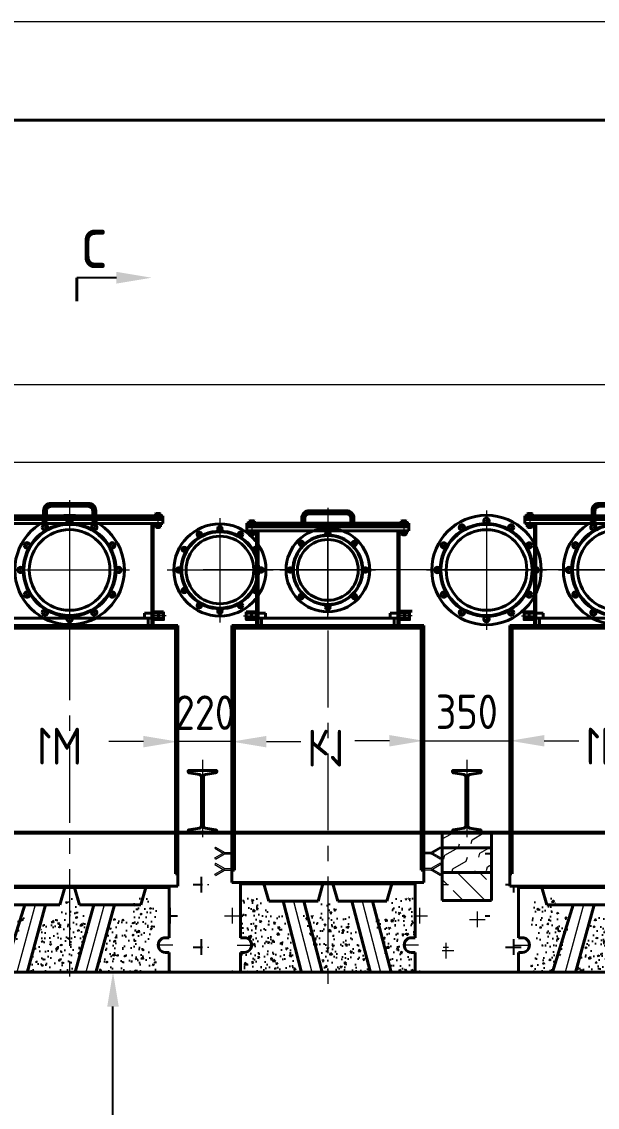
# Model space of a CAD drawing. Header units: millimetres. Extents: x 52110 to 400893, y -153728 to 31997.
# Drawn here: x 182183 to 184523, y -35958 to -31541 of the extents above; entities that cross this region are included whole.
import ezdxf

# ---------------------------------------------------------------- set-up
doc = ezdxf.new("R2010")
doc.units = ezdxf.units.MM
doc.header["$LTSCALE"] = 500
for name, pattern in [('CENTER', [2, 1.25, -0.25, 0.25, -0.25]), ('DASHED2', [0.375, 0.25, -0.125]), ('PHANTOM2', [1.25, 0.625, -0.125, 0.125, -0.125, 0.125, -0.125])]:
    doc.linetypes.add(name, pattern=pattern)
for name, color, linetype, lineweight in [('2D', 4, 'PHANTOM2', 20), ('BIAOZHU', 3, 'Continuous', 25), ('SHI', 7, 'Continuous', 40), ('WEN', 3, 'Continuous', 20), ('XI', 2, 'Continuous', 20), ('XU', 6, 'DASHED2', 20), ('ZHONG', 1, 'CENTER', 20)]:
    doc.layers.add(name, color=color, linetype=linetype, lineweight=lineweight)
doc.layers.add('HAN', color=9, linetype='Continuous')
doc.styles.add('GB', font='gbenor.shx', dxfattribs={"bigfont": 'gbcbig.shx'})
doc.dimstyles.new('ISO-25$0', dxfattribs={"dimscale": 40, "dimtxt": 3.5, "dimasz": 3.5, "dimexe": 1, "dimexo": 0.2, "dimgap": 1.2, "dimtad": 1, "dimtoh": 1, "dimdec": 1, "dimzin": 9, "dimdsep": 46, "dimtxsty": 'GB', "dimcen": 0, "dimclrd": 3, "dimclre": 3, "dimclrt": 256, "dimadec": 0, "dimazin": 2, "dimtfac": 1, "dimtdec": 1, "dimtix": 1, "dimtmove": 0, "dimatfit": 3, "dimldrblk": 'DOTSMALL', "dimfxl": 0, "dimlwd": -1, "dimlwe": 20, "dimarcsym": 0})

# ---------------------------------------------------------------- blocks, each defined once
blk = doc.blocks.new('*D1149')
at = {"layer": 'BIAOZHU', "color": 3, "linetype": 'ByBlock', "lineweight": 20}
for p, q in [((182583.1, -35408), (182513.8, -35408)), ((182583.1, -48208), (182513.8, -48208))]:
    blk.add_line(p, q, dxfattribs=at)
at = {"layer": 'BIAOZHU', "color": 3}
blk.add_line((182553.8, -48068), (182553.8, -35548), dxfattribs=at)
for points in [[(182530.5, -35548), (182577.2, -35548), (182553.8, -35408)], [(182530.5, -48068), (182577.2, -48068), (182553.8, -48208)]]:
    blk.add_solid(points, dxfattribs=at)
at = {"layer": 'Defpoints', "color": 0}
for p in [(182553.8, -35408), (182591.1, -35408), (182591.1, -48208)]:
    blk.add_point(p, dxfattribs=at)
at = {"layer": 'BIAOZHU', "insert": (182435.8, -41808), "char_height": 140, "attachment_point": 5, "rotation": 90, "style": 'GB'}
blk.add_mtext('12800', dxfattribs=at)
blk = doc.blocks.new('_DotSmall')
at = {"color": 0, "linetype": 'ByBlock', "const_width": 0.5}
blk.add_lwpolyline([(-0.0625, 0, 1), (0.0625, 0, 1)], format="xyb", close=True, dxfattribs=at)
blk = doc.blocks.new('A$C456F6874')
at = {"layer": 'SHI'}
for centre, radius in [((243.7, 243.8), 222.5), ((243.7, 443.8), 11), ((243.7, 243.8), 188.5), ((243.7, 243.8), 185.5), ((243.7, 243.8), 164), ((143.7, 417), 11), ((343.7, 417), 11), ((70.5, 343.8), 11), ((416.9, 343.8), 11), ((43.7, 243.8), 11), ((443.7, 243.8), 11), ((70.5, 143.8), 11), ((416.9, 143.8), 11), ((143.7, 70.6), 11), ((243.7, 43.8), 11), ((343.7, 70.6), 11)]:
    blk.add_circle(centre, radius, dxfattribs=at)
at = {"layer": 'ZHONG'}
for p, q in [((243.7, 486.3), (243.7, 0)), ((259.5, 443.8), (227.9, 443.8)), ((157.4, 424.9), (130, 409.1)), ((135.7, 430.9), (152.1, 402.5)), ((357.4, 409.1), (330, 424.9)), ((351.8, 430.9), (335.4, 402.5)), ((78.4, 357.4), (62.6, 330.1)), ((424.8, 330.1), (409, 357.5)), ((56.6, 351.8), (85, 335.4)), ((430.9, 351.8), (402.4, 335.4)), ((0, 243.8), (487.6, 243.8)), ((43.7, 259.5), (43.7, 227.9)), ((443.7, 228), (443.7, 259.6)), ((56.6, 135.7), (85, 152.2)), ((62.7, 157.4), (78.5, 130.1)), ((430.9, 135.7), (402.4, 152.2)), ((409.1, 130.1), (424.9, 157.5)), ((130.1, 78.5), (157.5, 62.7)), ((135.7, 56.6), (152.1, 85.1)), ((330.1, 62.7), (357.5, 78.5)), ((351.8, 56.6), (335.4, 85.1)), ((228, 43.8), (259.6, 43.8))]:
    blk.add_line(p, q, dxfattribs=at)
blk = doc.blocks.new('A$C07C96E94')
at = {"layer": 'BIAOZHU'}
h = blk.add_hatch(dxfattribs=at)
h.set_pattern_fill('CROSS', color=256, scale=20, style=0)
h.paths.add_polyline_path([(1080, 1919.4), (945, 1919.4), (945, 1839.4), (930, 1839.4, 1.008496), (930.5, 1779.4), (945, 1779.4), (945, 1569.4), (980, 1569.4), (980, 1519.4), (980, 1354.4), (1080, 1354.4)])
h.paths.add_polyline_path([(0, 1354.4), (100, 1354.4), (100, 1519.4), (100, 1569.4), (135, 1569.4), (135, 1769.4), (135, 1779.4), (150.5, 1779.4, 0.991576), (150, 1839.4), (135, 1839.4), (135, 1919.4), (0, 1919.4)])
h = blk.add_hatch(dxfattribs=at)
h.set_pattern_fill('AR-CONC', color=256, scale=0.4, angle=90, style=0)
h.set_pattern_definition([(140, (19016.71, -55991.375), (6.375634, 72.87387), [7.62, -83.82]), (85, (19016.71, -55991.375), (-76.42266, -14.09713), [6.096, -67.056]), (190.451, (19017.24, -55985.3), (-70.046675, 58.777), [6.476, -71.236]), (136.1842, (18996.39, -55991.375), (16.81693, 108.43162), [11.43, -125.73]), (186.6356, (18997.79, -55982.34), (-98.97022, 94.9617), [9.714, -106.854]), (81.184, (18996.39, -55991.38), (-98.97005, 94.96184), [9.144, -100.584]), (111, (19001.47, -55981.215), (40.90621, 60.64595), [7.62, -83.82]), (56, (19001.47, -55981.215), (-73.67519, 24.72081), [6.096, -67.056]), (161.4514, (19004.876, -55976.16), (-32.76914, 85.3666), [6.476, -71.236]), (127.5, (19016.707, -55991.375), (-33.822016, 1.235441), [0, -66.2432, 0, -68.072, 0, -67.31]), (97.5, (19016.707, -55991.375), (-40.07223, 26.727865), [0, -38.8112, 0, -64.7192, 0, -25.654]), (57.5, (19016.707, -56014.032), (2.291498, 54.236238), [0, -25.4, 0, -79.248, 0, -105.156]), (47.5, (19016.707, -56024.19), (-10.170596, 59.251673), [0, -33.02, 0, -52.6288, 0, -74.676])])
h.paths.add_polyline_path([(185, 1919.4), (185, 1839.4), (200, 1839.4, -0.991576), (200.5, 1779.4), (185, 1779.4), (185, 1769.4), (185, 1619.4), (280, 1619.4), (300, 1689.4), (357.9, 1689.4), (283.2, 1919.4)])
h.paths.add_polyline_path([(367.3, 1919.4), (442.1, 1689.4), (500, 1689.4), (520, 1619.4), (540, 1619.4), (540, 1919.4)])
h.paths.add_polyline_path([(563.2, 1919.4), (540, 1919.4), (540, 1619.4), (560, 1619.4), (580, 1689.4), (637.9, 1689.4)])
h.paths.add_polyline_path([(647.3, 1919.4), (722.1, 1689.4), (780, 1689.4), (800, 1619.4), (895, 1619.4), (895, 1779.4), (880.5, 1779.4, -1.008496), (880, 1839.4), (895, 1839.4), (895, 1919.4)])
at = {"layer": '2D', "ltscale": 0.5}
for p, q in [((0, 1354.4), (100, 1354.4)), ((95, 1349.4), (95, 1354.4)), ((95, 1349.4), (95, 1354.4)), ((95, 1349.4), (95, 1354.4)), ((95, 1349.4), (100, 1349.4)), ((1080, 1354.4), (980, 1354.4)), ((985, 1349.4), (985, 1354.4)), ((985, 1349.4), (985, 1354.4)), ((985, 1349.4), (985, 1354.4)), ((985, 1349.4), (985, 1354.4)), ((985, 1349.4), (985, 1354.4))]:
    blk.add_line(p, q, dxfattribs=at)
at = {"layer": 'BIAOZHU'}
for p, q in [((0, 1919.4), (1080, 1919.4)), ((980, 1349.4), (985, 1349.4))]:
    blk.add_line(p, q, dxfattribs=at)
at = {"layer": 'HAN'}
for p, q in [((175.9, 109.1), (175.9, 110.9)), ((186.1, 109.1), (186.1, 110.9)), ((893.9, 109.1), (893.9, 110.9)), ((904.1, 109.1), (904.1, 110.9))]:
    blk.add_line(p, q, dxfattribs=at)
at = {"layer": 'SHI'}
for p, q in [((135, 1919.4), (540, 1919.4)), ((135, 1839.4), (135, 1919.4)), ((135, 1839.4), (135, 1919.4)), ((357.9, 1645.4), (273.2, 1919.4)), ((442.1, 1645.4), (367, 1920.5)), ((940, 1919.4), (540, 1919.4)), ((637.9, 1645.4), (563.2, 1919.4)), ((722.1, 1645.4), (647, 1920.5)), ((945, 1839.4), (945, 1919.4)), ((150, 1839.4), (135, 1839.4)), ((930, 1839.4), (945, 1839.4)), ((135, 1769.4), (135, 1779.4)), ((149.5, 1779.4), (135, 1779.4)), ((135, 1569.4), (135, 1769.4)), ((930.5, 1779.4), (945, 1779.4)), ((945, 1769.4), (945, 1779.4)), ((945, 1569.4), (945, 1779.4)), ((945, 1569.4), (945, 1779.4)), ((230, 1575.4), (250, 1645.4)), ((250, 1645.4), (500, 1645.4)), ((500, 1645.4), (520, 1575.4)), ((560, 1575.4), (580, 1645.4)), ((830, 1645.4), (580, 1645.4)), ((850, 1575.4), (830, 1645.4)), ((100, 1519.4), (100, 1569.4)), ((100, 1569.4), (980, 1569.4)), ((135, 1575.4), (540, 1575.4)), ((945, 1575.4), (540, 1575.4)), ((980, 1569.4), (980, 1519.4)), ((100, 509.4), (100, 1519.4)), ((100, 509.4), (100, 1519.4)), ((100, 1519.4), (108, 1519.4)), ((110, 519.4), (110, 1519.4)), ((970, 519.4), (970, 1519.4)), ((980, 1519.4), (970, 1519.4)), ((980, 1519.4), (972, 1519.4)), ((980, 509.4), (980, 1519.4)), ((980, 509.4), (980, 1519.4)), ((980, 509.4), (980, 1519.4)), ((980, 519.4), (100, 519.4)), ((980, 509.4), (100, 509.4)), ((200, 509.4), (200, 94.4)), ((206, 509.4), (206, 94.4)), ((210, 509.4), (210, 519.4)), ((860, 509.4), (220, 509.4)), ((220, 509.4), (220, 479.4)), ((860, 509.4), (860, 479.4)), ((870, 509.4), (870, 519.4)), ((874, 509.4), (874, 94.4)), ((880, 509.4), (880, 94.4)), ((179, 479.4), (158, 479.4)), ((179, 459.4), (158, 459.4)), ((200, 479.4), (179, 479.4)), ((200, 459.4), (179, 459.4)), ((236, 479.4), (200, 479.4)), ((236, 459.4), (200, 459.4)), ((220, 479.4), (860, 479.4)), ((236, 479.4), (236, 459.4)), ((844, 479.4), (844, 459.4)), ((844, 479.4), (880, 479.4)), ((844, 459.4), (880, 459.4)), ((880, 479.4), (901, 479.4)), ((880, 459.4), (901, 459.4)), ((901, 479.4), (922, 479.4)), ((901, 459.4), (922, 459.4)), ((161, 94.4), (161, 63.4)), ((161, 94.4), (919, 94.4)), ((193, 96.9), (169, 96.9)), ((169, 96.9), (169, 94.4)), ((173.2, 109.1), (170.6, 107.6)), ((170.6, 107.6), (170.6, 98.4)), ((173.2, 96.9), (170.6, 98.4)), ((191.4, 96.9), (170.6, 96.9)), ((173.2, 109.1), (188.8, 109.1)), ((173.2, 96.9), (188.8, 96.9)), ((175.9, 110.9), (175, 110)), ((175, 110), (187, 110)), ((175, 109.1), (175, 110)), ((175.8, 107.6), (175.8, 98.4)), ((186.1, 110.9), (175.9, 110.9)), ((187, 110), (186.1, 110.9)), ((186.2, 107.6), (186.2, 98.4)), ((187, 109.1), (187, 110)), ((188.8, 109.1), (191.4, 107.6)), ((188.8, 96.9), (191.4, 98.4)), ((191.4, 107.6), (191.4, 98.4)), ((193, 96.9), (193, 94.4)), ((887, 96.9), (911, 96.9)), ((887, 96.9), (887, 94.4)), ((891.2, 109.1), (888.6, 107.6)), ((888.6, 107.6), (888.6, 98.4)), ((891.2, 96.9), (888.6, 98.4)), ((888.6, 96.9), (909.4, 96.9)), ((906.8, 109.1), (891.2, 109.1)), ((906.8, 96.9), (891.2, 96.9)), ((893, 110), (893.9, 110.9)), ((905, 110), (893, 110)), ((893, 109.1), (893, 110)), ((893.8, 107.6), (893.8, 98.4)), ((893.9, 110.9), (904.1, 110.9)), ((904.1, 110.9), (905, 110)), ((904.2, 107.6), (904.2, 98.4)), ((905, 109.1), (905, 110)), ((906.8, 109.1), (909.4, 107.6)), ((906.8, 96.9), (909.4, 98.4)), ((909.4, 107.6), (909.4, 98.4)), ((911, 96.9), (911, 94.4)), ((919, 94.4), (919, 63.4)), ((161, 78.4), (919, 78.4)), ((161, 75.4), (919, 75.4)), ((161, 63.4), (919, 63.4)), ((169, 60.9), (169, 63.4)), ((193, 60.9), (169, 60.9)), ((191.4, 60.9), (170.6, 60.9)), ((170.6, 54.9), (170.6, 60.9)), ((173.2, 53.4), (170.6, 54.9)), ((188.8, 53.4), (173.2, 53.4)), ((175.8, 54.9), (175.8, 60.9)), ((186.2, 54.9), (186.2, 60.9)), ((188.8, 53.4), (191.4, 54.9)), ((191.4, 54.9), (191.4, 60.9)), ((193, 60.9), (193, 63.4)), ((887, 60.9), (887, 63.4)), ((887, 60.9), (911, 60.9)), ((888.6, 60.9), (909.4, 60.9)), ((888.6, 54.9), (888.6, 60.9)), ((891.2, 53.4), (888.6, 54.9)), ((891.2, 53.4), (906.8, 53.4)), ((893.8, 54.9), (893.8, 60.9)), ((904.2, 54.9), (904.2, 60.9)), ((906.8, 53.4), (909.4, 54.9)), ((909.4, 54.9), (909.4, 60.9)), ((911, 60.9), (911, 63.4))]:
    blk.add_line(p, q, dxfattribs=at)
for points in [[(158, 453.4), (158, 485.4), (179, 485.4), (179, 453.4)], [(179, 453.4), (179, 485.4), (200, 485.4), (200, 453.4)], [(901, 453.4), (901, 485.4), (880, 485.4), (880, 453.4)], [(922, 453.4), (922, 485.4), (901, 485.4), (901, 453.4)]]:
    blk.add_lwpolyline(points, close=True, dxfattribs=at)
for points in [[(434, 63.4), (434, 42.4, 0.414214), (464, 12.4), (616, 12.4, 0.414214), (646, 42.4), (646, 63.4)], [(446, 63.4), (446, 42.4, 0.414214), (464, 24.4), (616, 24.4, 0.414214), (634, 42.4), (634, 63.4)]]:
    blk.add_lwpolyline(points, format="xyb", dxfattribs=at)
for centre, radius, start, end in [((150, 1809.4), 30, 269.0306, 90), ((930, 1809.4), 30, 90, 270.9694), ((172, 104), 5.17, 43.1408, 76.8592), ((172, 101.9), 5.17, 283.1408, 316.8592), ((181, 99.3), 9.75, 57.7958, 122.2042), ((181, 106.6), 9.75, 237.7958, 302.2042), ((190, 104), 5.17, 103.1408, 136.8592), ((190, 101.9), 5.17, 223.1408, 256.8592), ((890, 104), 5.17, 43.1408, 76.8592), ((890, 101.9), 5.17, 283.1408, 316.8592), ((899, 99.3), 9.75, 57.7958, 122.2042), ((899, 106.6), 9.75, 237.7958, 302.2042), ((908, 104), 5.17, 103.1408, 136.8592), ((908, 101.9), 5.17, 223.1408, 256.8592), ((172, 58.4), 5.17, 283.1408, 316.8592), ((181, 63.1), 9.75, 237.7958, 302.2042), ((190, 58.4), 5.17, 223.1408, 256.8592), ((890, 58.4), 5.17, 283.1408, 316.8592), ((899, 63.1), 9.75, 237.7958, 302.2042), ((908, 58.4), 5.17, 223.1408, 256.8592)]:
    blk.add_arc(centre, radius, start, end, dxfattribs=at)
at = {"layer": 'ZHONG', "ltscale": 0.5}
for p, q in [((540, 0), (540, 1973)), ((400, 1645.4), (325.3, 1919.4)), ((680, 1645.4), (605.3, 1919.4))]:
    blk.add_line(p, q, dxfattribs=at)
at = {"layer": 'ZHONG'}
for p, q in [((120.8, 1809.4), (178.2, 1809.4)), ((959.2, 1809.4), (901.8, 1809.4)), ((540, 69.3), (540, 500.3)), ((181, 49.7), (181, 115.1)), ((899, 49.7), (899, 115.1))]:
    blk.add_line(p, q, dxfattribs=at)
at = {"layer": 'ZHONG', "ltscale": 0.3}
for p, q in [((146.9, 469.4), (204, 469.4)), ((933.1, 469.4), (876, 469.4))]:
    blk.add_line(p, q, dxfattribs=at)
at = {"layer": 'ZHONG'}
blk.add_lwpolyline([(440, 68.3), (440, 42.4, 0.414214), (464, 18.4), (465, 18.4), (616, 18.4, 0.414214), (640, 42.4), (640, 68.3)], format="xyb", dxfattribs=at)
at = {"layer": 'WEN', "rotation": 90}
blk.add_blockref('A$C456F6874', (783.8, 39.5), dxfattribs=at)
at = {"layer": 'BIAOZHU', "style": 'GB'}
blk.add_text('M1', height=150, rotation=180, dxfattribs=at).set_placement((591.4, 1075))
blk = doc.blocks.new('A$C098867B6')
at = {"layer": 'SHI'}
for centre, radius in [((195.6, 193.2), 170), ((195.6, 345.7), 9), ((195.6, 193.2), 142), ((195.6, 193.2), 140), ((195.6, 193.2), 123.5), ((87.8, 301), 9), ((303.5, 301), 9), ((43.1, 193.2), 9), ((348.1, 193.2), 9), ((87.8, 85.4), 9), ((303.5, 85.4), 9), ((195.6, 40.7), 9)]:
    blk.add_circle(centre, radius, dxfattribs=at)
at = {"layer": 'ZHONG'}
for p, q in [((195.6, 387), (195.6, 0)), ((96.2, 309.4), (79.3, 292.5)), ((79.4, 309.5), (97.5, 291.3)), ((207.5, 345.7), (183.6, 345.7)), ((311.9, 309.5), (293.8, 291.3)), ((311.9, 292.7), (295, 309.5)), ((0, 193.2), (388.9, 193.2)), ((43.1, 205.1), (43.1, 181.2)), ((348.1, 181.4), (348.1, 205.2)), ((79.4, 77), (97.5, 95.1)), ((79.4, 93.8), (96.3, 76.9)), ((311.9, 77), (293.8, 95.1)), ((295.1, 77), (312, 93.9)), ((183.8, 40.7), (207.7, 40.7))]:
    blk.add_line(p, q, dxfattribs=at)
blk = doc.blocks.new('A$C6E3918EF')
at = {"layer": 'BIAOZHU'}
h = blk.add_hatch(dxfattribs=at)
h.set_pattern_fill('AR-CONC', color=256, scale=0.4, angle=90, style=0)
h.set_pattern_definition([(40, (-17986.71, -56021.376), (-6.375634, 72.87387), [7.62, -83.82]), (95, (-17986.71, -56021.376), (76.42266, -14.09713), [6.096, -67.056]), (349.549, (-17987.24, -56015.3), (70.046675, 58.777), [6.476, -71.236]), (43.8158, (-17966.39, -56021.38), (-16.81693, 108.43162), [11.43, -125.73]), (353.3644, (-17967.79, -56012.34), (98.97022, 94.9617), [9.714, -106.854]), (98.816, (-17966.39, -56021.38), (98.97005, 94.96184), [9.144, -100.584]), (69, (-17971.47, -56011.216), (-40.90621, 60.64595), [7.62, -83.82]), (124, (-17971.47, -56011.216), (73.67519, 24.72081), [6.096, -67.056]), (18.5486, (-17974.876, -56006.16), (32.76914, 85.3666), [6.476, -71.236]), (52.5, (-17986.707, -56021.376), (33.822016, 1.235441), [0, -66.2432, 0, -68.072, 0, -67.31]), (82.5, (-17986.707, -56021.376), (40.07223, 26.727865), [0, -38.8112, 0, -64.7192, 0, -25.654]), (122.5, (-17986.707, -56044.032), (-2.291498, 54.236238), [0, -25.4, 0, -79.248, 0, -105.156]), (132.5, (-17986.707, -56054.19), (10.170596, 59.251673), [0, -33.02, 0, -52.6288, 0, -74.676])])
h.paths.add_polyline_path([(845, 1889.4), (845, 1809.4), (830, 1809.4, 0.991576), (829.5, 1749.4), (845, 1749.4), (845, 1739.4), (845, 1589.4), (750, 1589.4), (730, 1659.4), (672.1, 1659.4), (746.8, 1889.4)])
h.paths.add_polyline_path([(662.7, 1889.4), (587.9, 1659.4), (530, 1659.4), (510, 1589.4), (490, 1589.4), (490, 1889.4)])
h.paths.add_polyline_path([(466.8, 1889.4), (490, 1889.4), (490, 1589.4), (470, 1589.4), (450, 1659.4), (392.1, 1659.4)])
h.paths.add_polyline_path([(382.7, 1889.4), (307.9, 1659.4), (250, 1659.4), (230, 1589.4), (135, 1589.4), (135, 1749.4), (149.5, 1749.4, 1.008496), (150, 1809.4), (135, 1809.4), (135, 1889.4)])
at = {"layer": 'WEN'}
h = blk.add_hatch(dxfattribs=at)
h.set_pattern_fill('CROSS', color=256, scale=20, style=0)
h.paths.add_polyline_path([(980, 1889.4), (845, 1889.4), (845, 1809.4), (830, 1809.4, 1.008496), (830.5, 1749.4), (845, 1749.4), (845, 1524.4), (880, 1524.4), (880, 1474.4), (908.4, 1474.4, 0.131652), (909.9, 1474.8), (947, 1496.2), (950, 1491), (916, 1471.4), (950, 1451.7), (947, 1446.5), (909.2, 1468.4), (880, 1468.4), (880, 1408.4), (908.4, 1408.4, 0.131652), (909.9, 1408.8), (947, 1430.2), (950, 1425), (916, 1405.4), (950, 1385.7), (947, 1380.5), (909.2, 1402.4), (880, 1402.4), (880, 1319.4), (980, 1319.4)])
edge = h.paths.add_edge_path()
edge.add_line((135, 1524.4), (135, 1889.4))
edge.add_line((135, 1889.4), (0, 1889.4))
edge.add_line((0, 1889.4), (0, 1319.4))
edge.add_line((0, 1319.4), (100, 1319.4))
edge.add_line((100, 1319.4), (100, 1402.4))
edge.add_line((100, 1402.4), (70.8, 1402.4))
edge.add_line((70.8, 1402.4), (33, 1380.5))
edge.add_line((33, 1380.5), (30, 1385.7))
edge.add_line((30, 1385.7), (64, 1405.4))
edge.add_line((64, 1405.4), (30, 1425))
edge.add_line((30, 1425), (33, 1430.2))
edge.add_line((33, 1430.2), (70.1, 1408.8))
edge.add_arc((71.6, 1411.4), 3, 240, 270)
edge.add_line((71.6, 1408.4), (100, 1408.4))
edge.add_line((100, 1408.4), (100, 1468.4))
edge.add_line((100, 1468.4), (70.8, 1468.4))
edge.add_line((70.8, 1468.4), (33, 1446.5))
edge.add_line((33, 1446.5), (30, 1451.7))
edge.add_line((30, 1451.7), (64, 1471.4))
edge.add_line((64, 1471.4), (30, 1491))
edge.add_line((30, 1491), (33, 1496.2))
edge.add_line((33, 1496.2), (70.1, 1474.8))
edge.add_arc((71.6, 1477.4), 3, 240, 270)
edge.add_line((71.6, 1474.4), (100, 1474.4))
edge.add_line((100, 1474.4), (100, 1524.4))
edge.add_line((100, 1524.4), (135, 1524.4))
at = {"layer": 'BIAOZHU'}
for p, q in [((0, 1889.4), (980, 1889.4)), ((0, 1319.4), (100, 1319.4)), ((880, 1319.4), (980, 1319.4))]:
    blk.add_line(p, q, dxfattribs=at)
at = {"layer": 'HAN'}
for p, q in [((175.9, 109.1), (175.9, 110.9)), ((186.1, 109.1), (186.1, 110.9)), ((793.9, 109.1), (793.9, 110.9)), ((804.1, 109.1), (804.1, 110.9))]:
    blk.add_line(p, q, dxfattribs=at)
at = {"layer": 'SHI'}
for p, q in [((135, 1809.4), (135, 1889.4)), ((140, 1889.4), (490, 1889.4)), ((307.9, 1600.4), (383, 1890.5)), ((392.1, 1600.4), (466.8, 1889.4)), ((845, 1889.4), (490, 1889.4)), ((587.9, 1600.4), (663, 1890.5)), ((672.1, 1600.4), (746.8, 1889.4)), ((845, 1809.4), (845, 1889.4)), ((845, 1809.4), (845, 1889.4)), ((150, 1809.4), (135, 1809.4)), ((830, 1809.4), (845, 1809.4)), ((135, 1739.4), (135, 1749.4)), ((135, 1524.4), (135, 1749.4)), ((135, 1524.4), (135, 1749.4)), ((149.5, 1749.4), (135, 1749.4)), ((830.5, 1749.4), (845, 1749.4)), ((845, 1739.4), (845, 1749.4)), ((845, 1524.4), (845, 1739.4)), ((230, 1530.4), (250, 1600.4)), ((250, 1600.4), (450, 1600.4)), ((470, 1530.4), (450, 1600.4)), ((530, 1600.4), (510, 1530.4)), ((730, 1600.4), (530, 1600.4)), ((750, 1530.4), (730, 1600.4)), ((100, 1474.4), (100, 1524.4)), ((100, 1524.4), (880, 1524.4)), ((135, 1530.4), (490, 1530.4)), ((845, 1530.4), (490, 1530.4)), ((880, 1524.4), (880, 1474.4)), ((100, 479.4), (100, 1474.4)), ((110, 1474.4), (100, 1474.4)), ((100, 479.4), (100, 1474.4)), ((110, 1474.4), (100, 1474.4)), ((100, 1474.4), (108, 1474.4)), ((100, 1474.4), (110, 1474.4)), ((110, 489.4), (110, 1474.4)), ((870, 489.4), (870, 1474.4)), ((880, 1474.4), (870, 1474.4)), ((880, 1474.4), (872, 1474.4)), ((880, 479.4), (880, 1474.4)), ((880, 479.4), (880, 1474.4)), ((880, 479.4), (880, 1474.4)), ((880, 489.4), (100, 489.4)), ((210, 479.4), (210, 489.4)), ((770, 479.4), (770, 489.4)), ((880, 479.4), (100, 479.4)), ((179, 449.4), (158, 449.4)), ((200, 449.4), (179, 449.4)), ((200, 479.4), (200, 94.4)), ((236, 449.4), (200, 449.4)), ((206, 479.4), (206, 94.4)), ((760, 479.4), (220, 479.4)), ((220, 479.4), (220, 449.4)), ((220, 449.4), (760, 449.4)), ((236, 449.4), (236, 429.4)), ((744, 449.4), (744, 429.4)), ((744, 449.4), (780, 449.4)), ((760, 479.4), (760, 449.4)), ((774, 479.4), (774, 94.4)), ((780, 479.4), (780, 94.4)), ((780, 449.4), (801, 449.4)), ((801, 449.4), (822, 449.4)), ((179, 429.4), (158, 429.4)), ((200, 429.4), (179, 429.4)), ((236, 429.4), (200, 429.4)), ((744, 429.4), (780, 429.4)), ((780, 429.4), (801, 429.4)), ((780, 420.9), (833.3, 420.9)), ((801, 429.4), (822, 429.4)), ((161, 94.4), (161, 63.4)), ((161, 94.4), (819, 94.4)), ((193, 96.9), (169, 96.9)), ((169, 96.9), (169, 94.4)), ((173.2, 109.1), (170.6, 107.6)), ((170.6, 107.6), (170.6, 98.4)), ((173.2, 96.9), (170.6, 98.4)), ((191.4, 96.9), (170.6, 96.9)), ((173.2, 109.1), (188.8, 109.1)), ((173.2, 96.9), (188.8, 96.9)), ((175.9, 110.9), (175, 110)), ((175, 110), (187, 110)), ((175, 109.1), (175, 110)), ((175.8, 107.6), (175.8, 98.4)), ((186.1, 110.9), (175.9, 110.9)), ((187, 110), (186.1, 110.9)), ((186.2, 107.6), (186.2, 98.4)), ((187, 109.1), (187, 110)), ((188.8, 109.1), (191.4, 107.6)), ((188.8, 96.9), (191.4, 98.4)), ((191.4, 107.6), (191.4, 98.4)), ((193, 96.9), (193, 94.4)), ((787, 96.9), (811, 96.9)), ((787, 96.9), (787, 94.4)), ((791.2, 109.1), (788.6, 107.6)), ((788.6, 107.6), (788.6, 98.4)), ((791.2, 96.9), (788.6, 98.4)), ((788.6, 96.9), (809.4, 96.9)), ((806.8, 109.1), (791.2, 109.1)), ((806.8, 96.9), (791.2, 96.9)), ((793, 110), (793.9, 110.9)), ((805, 110), (793, 110)), ((793, 109.1), (793, 110)), ((793.8, 107.6), (793.8, 98.4)), ((793.9, 110.9), (804.1, 110.9)), ((804.1, 110.9), (805, 110)), ((804.2, 107.6), (804.2, 98.4)), ((805, 109.1), (805, 110)), ((806.8, 109.1), (809.4, 107.6)), ((806.8, 96.9), (809.4, 98.4)), ((809.4, 107.6), (809.4, 98.4)), ((811, 96.9), (811, 94.4)), ((819, 94.4), (819, 63.4)), ((161, 78.4), (819, 78.4)), ((161, 75.4), (819, 75.4)), ((161, 63.4), (819, 63.4)), ((169, 60.9), (169, 63.4)), ((193, 60.9), (169, 60.9)), ((191.4, 60.9), (170.6, 60.9)), ((170.6, 54.9), (170.6, 60.9)), ((173.2, 53.4), (170.6, 54.9)), ((188.8, 53.4), (173.2, 53.4)), ((175.8, 54.9), (175.8, 60.9)), ((186.2, 54.9), (186.2, 60.9)), ((188.8, 53.4), (191.4, 54.9)), ((191.4, 54.9), (191.4, 60.9)), ((193, 60.9), (193, 63.4)), ((787, 60.9), (787, 63.4)), ((787, 60.9), (811, 60.9)), ((788.6, 60.9), (809.4, 60.9)), ((788.6, 54.9), (788.6, 60.9)), ((791.2, 53.4), (788.6, 54.9)), ((791.2, 53.4), (806.8, 53.4)), ((793.8, 54.9), (793.8, 60.9)), ((804.2, 54.9), (804.2, 60.9)), ((806.8, 53.4), (809.4, 54.9)), ((809.4, 54.9), (809.4, 60.9)), ((811, 60.9), (811, 63.4))]:
    blk.add_line(p, q, dxfattribs=at)
for points in [[(158, 423.4), (158, 455.4), (179, 455.4), (179, 423.4)], [(179, 423.4), (179, 455.4), (200, 455.4), (200, 423.4)], [(801, 423.4), (801, 455.4), (780, 455.4), (780, 423.4)], [(822, 423.4), (822, 455.4), (801, 455.4), (801, 423.4)]]:
    blk.add_lwpolyline(points, close=True, dxfattribs=at)
for points in [[(384, 63.4), (384, 42.4, 0.414214), (414, 12.4), (566, 12.4, 0.414214), (596, 42.4), (596, 63.4)], [(396, 63.4), (396, 42.4, 0.414214), (414, 24.4), (566, 24.4, 0.414214), (584, 42.4), (584, 63.4)]]:
    blk.add_lwpolyline(points, format="xyb", dxfattribs=at)
for centre, radius, start, end in [((150, 1779.4), 30, 269.0306, 90), ((830, 1779.4), 30, 90, 270.9694), ((172, 104), 5.17, 43.1408, 76.8592), ((172, 101.9), 5.17, 283.1408, 316.8592), ((181, 99.3), 9.75, 57.7958, 122.2042), ((181, 106.6), 9.75, 237.7958, 302.2042), ((190, 104), 5.17, 103.1408, 136.8592), ((190, 101.9), 5.17, 223.1408, 256.8592), ((790, 104), 5.17, 43.1408, 76.8592), ((790, 101.9), 5.17, 283.1408, 316.8592), ((799, 99.3), 9.75, 57.7958, 122.2042), ((799, 106.6), 9.75, 237.7958, 302.2042), ((808, 104), 5.17, 103.1408, 136.8592), ((808, 101.9), 5.17, 223.1408, 256.8592), ((172, 58.4), 5.17, 283.1408, 316.8592), ((181, 63.1), 9.75, 237.7958, 302.2042), ((190, 58.4), 5.17, 223.1408, 256.8592), ((790, 58.4), 5.17, 283.1408, 316.8592), ((799, 63.1), 9.75, 237.7958, 302.2042), ((808, 58.4), 5.17, 223.1408, 256.8592)]:
    blk.add_arc(centre, radius, start, end, dxfattribs=at)
at = {"layer": 'XU'}
for p, q in [((33, 1496.2), (30, 1491)), ((30, 1491), (68.5, 1468.8)), ((30, 1451.7), (64, 1471.4)), ((33, 1496.2), (70.1, 1474.8)), ((33, 1446.5), (70.8, 1468.4)), ((70, 1468.4), (100, 1468.4)), ((71.6, 1474.4), (100, 1474.4)), ((908.4, 1474.4), (880, 1474.4)), ((910, 1468.4), (880, 1468.4)), ((947, 1446.5), (909.2, 1468.4)), ((947, 1496.2), (909.9, 1474.8)), ((950, 1491), (911.5, 1468.8)), ((950, 1451.7), (916, 1471.4)), ((947, 1496.2), (950, 1491)), ((33, 1446.5), (30, 1451.7)), ((33, 1430.2), (30, 1425)), ((30, 1425), (68.5, 1402.8)), ((33, 1430.2), (70.1, 1408.8)), ((947, 1430.2), (909.9, 1408.8)), ((950, 1425), (911.5, 1402.8)), ((947, 1446.5), (950, 1451.7)), ((947, 1430.2), (950, 1425)), ((30, 1385.7), (64, 1405.4)), ((33, 1380.5), (30, 1385.7)), ((33, 1380.5), (70.8, 1402.4)), ((70, 1402.4), (100, 1402.4)), ((71.6, 1408.4), (100, 1408.4)), ((908.4, 1408.4), (880, 1408.4)), ((910, 1402.4), (880, 1402.4)), ((947, 1380.5), (909.2, 1402.4)), ((950, 1385.7), (916, 1405.4)), ((947, 1380.5), (950, 1385.7))]:
    blk.add_line(p, q, dxfattribs=at)
for centre, start, end in [((70, 1471.4), 240, 270), ((71.6, 1477.4), 240, 270), ((908.4, 1477.4), 270, 300), ((910, 1471.4), 270, 300), ((70, 1405.4), 240, 270), ((71.6, 1411.4), 240, 270), ((908.4, 1411.4), 270, 300), ((910, 1405.4), 270, 300)]:
    blk.add_arc(centre, 3, start, end, dxfattribs=at)
at = {"layer": 'ZHONG', "ltscale": 0.5}
for p, q in [((490, 0), (490, 1943)), ((350, 1600.4), (424.7, 1889.4)), ((630, 1600.4), (704.7, 1889.4))]:
    blk.add_line(p, q, dxfattribs=at)
at = {"layer": 'ZHONG'}
for p, q in [((120.8, 1779.4), (178.2, 1779.4)), ((859.2, 1779.4), (801.8, 1779.4)), ((490, 53.4), (490, 436.1)), ((181, 49.7), (181, 115.1)), ((799, 49.7), (799, 115.1))]:
    blk.add_line(p, q, dxfattribs=at)
at = {"layer": 'ZHONG', "ltscale": 0.3}
for p, q in [((146.9, 439.4), (204, 439.4)), ((833.1, 439.4), (776, 439.4))]:
    blk.add_line(p, q, dxfattribs=at)
at = {"layer": 'ZHONG'}
blk.add_lwpolyline([(390, 68.3), (390, 42.4, 0.414214), (414, 18.4), (415, 18.4), (566, 18.4, 0.414214), (590, 42.4), (590, 68.3)], format="xyb", dxfattribs=at)
at = {"layer": 'BIAOZHU'}
blk.add_blockref('A$C098867B6', (294.4, 60.1), dxfattribs=at)
at = {"layer": 'BIAOZHU', "style": 'GB'}
blk.add_text('k1', height=150, dxfattribs=at).set_placement((406, 903.1))
blk = doc.blocks.new('*D1107')
at = {"layer": 'Defpoints', "color": 0}
for p in [(165202.4, -33018.2), (165202.4, -35031.8), (186682.4, -35031.8)]:
    blk.add_point(p, dxfattribs=at)
at = {"layer": 'WEN', "color": 3, "linetype": 'ByBlock', "lineweight": 20}
for p, q in [((165202.4, -35023.8), (165202.4, -32978.2)), ((186682.4, -35023.8), (186682.4, -32978.2))]:
    blk.add_line(p, q, dxfattribs=at)
at = {"layer": 'WEN', "color": 3, "linetype": 'ByBlock'}
blk.add_line((186542.4, -33018.2), (165342.4, -33018.2), dxfattribs=at)
at = {"layer": 'WEN', "color": 3}
for points in [[(165342.4, -32994.9), (165342.4, -33041.5), (165202.4, -33018.2)], [(186542.4, -32994.9), (186542.4, -33041.5), (186682.4, -33018.2)]]:
    blk.add_solid(points, dxfattribs=at)
at = {"layer": 'WEN', "insert": (175942.4, -32895.6), "char_height": 140, "attachment_point": 5, "style": 'GB'}
blk.add_mtext('21480(砌体尺寸）', dxfattribs=at)
blk = doc.blocks.new('剖切箭头(上右)')
at = {"layer": 'BIAOZHU'}
blk.add_line((5, 0), (0, 0), dxfattribs=at)
blk.add_solid([(5, 0.75), (5, -0.75), (9.5, 0)], dxfattribs=at)
at = {"layer": 'SHI'}
blk.add_line((0, 0), (0, -3), dxfattribs=at)
at = {"layer": 'BIAOZHU', "style": 'GB', "flags": 8}
blk.add_attdef('A', (0.41, 1.2), '', height=7, dxfattribs=at)
blk = doc.blocks.new('A$C31D45EF7')
at = {"layer": 'SHI'}
for centre, radius in [((243.7, 243.8), 222.5), ((243.7, 443.8), 11), ((243.7, 243.8), 188.5), ((243.7, 243.8), 185.5), ((243.7, 243.8), 164), ((143.7, 417), 11), ((343.7, 417), 11), ((70.5, 343.8), 11), ((416.9, 343.8), 11), ((43.7, 243.8), 11), ((443.7, 243.8), 11), ((70.5, 143.8), 11), ((416.9, 143.8), 11), ((143.7, 70.6), 11), ((243.7, 43.8), 11), ((343.7, 70.6), 11)]:
    blk.add_circle(centre, radius, dxfattribs=at)
at = {"layer": 'ZHONG'}
for p, q in [((243.7, 486.3), (243.7, 0)), ((259.5, 443.8), (227.9, 443.8)), ((157.4, 424.9), (130, 409.1)), ((135.7, 430.9), (152.1, 402.5)), ((357.4, 409.1), (330, 424.9)), ((351.8, 430.9), (335.4, 402.5)), ((78.4, 357.4), (62.6, 330.1)), ((424.8, 330.1), (409, 357.5)), ((56.6, 351.8), (85, 335.4)), ((430.9, 351.8), (402.4, 335.4)), ((0, 243.8), (487.6, 243.8)), ((43.7, 259.5), (43.7, 227.9)), ((443.7, 228), (443.7, 259.6)), ((56.6, 135.7), (85, 152.2)), ((62.7, 157.4), (78.5, 130.1)), ((430.9, 135.7), (402.4, 152.2)), ((409.1, 130.1), (424.9, 157.5)), ((130.1, 78.5), (157.5, 62.7)), ((135.7, 56.6), (152.1, 85.1)), ((330.1, 62.7), (357.5, 78.5)), ((351.8, 56.6), (335.4, 85.1)), ((228, 43.8), (259.6, 43.8))]:
    blk.add_line(p, q, dxfattribs=at)
blk = doc.blocks.new('A$C3AAC155B')
at = {"layer": 'SHI'}
for centre, radius in [((214, 213), 187.5), ((214, 213), 158), ((214, 213), 155), ((130.3, 358.1), 9), ((214, 380.5), 9), ((297.8, 358.1), 9), ((214, 213), 137.5), ((69, 296.8), 9), ((359.1, 296.8), 9), ((46.5, 213), 9), ((381.5, 213), 9), ((69, 129.3), 9), ((359.1, 129.3), 9), ((130.3, 68), 9), ((214, 45.5), 9), ((297.8, 68), 9)]:
    blk.add_circle(centre, radius, dxfattribs=at)
at = {"layer": 'ZHONG'}
for p, q in [((214, 424.1), (214, 0)), ((140.2, 363.8), (120.2, 352.3)), ((123.5, 369.9), (137.4, 345.6)), ((225.5, 380.5), (202.4, 380.5)), ((307.7, 352.3), (287.7, 363.9)), ((304.6, 369.9), (290.6, 345.6)), ((57.2, 303.6), (81.4, 289.6)), ((74.7, 306.7), (63.1, 286.7)), ((370.9, 303.6), (346.6, 289.6)), ((364.8, 286.8), (353.3, 306.8)), ((46.5, 224.5), (46.5, 201.4)), ((381.5, 201.5), (381.5, 224.6)), ((0, 213), (431, 213)), ((57.2, 122.5), (81.4, 136.4)), ((63.2, 139.2), (74.8, 119.2)), ((370.9, 122.5), (346.6, 136.4)), ((353.3, 119.3), (364.9, 139.3)), ((120.3, 73.7), (140.3, 62.1)), ((123.5, 56.2), (137.4, 80.4)), ((202.5, 45.5), (225.6, 45.5)), ((287.8, 62.2), (307.8, 73.8)), ((304.6, 56.2), (290.6, 80.4))]:
    blk.add_line(p, q, dxfattribs=at)
blk = doc.blocks.new('*D1148')
at = {"layer": 'Defpoints', "color": 0}
for p in [(165847.4, -33334.5), (165847.4, -34470.4), (185927.4, -34470.4)]:
    blk.add_point(p, dxfattribs=at)
at = {"layer": 'WEN', "color": 3, "linetype": 'ByBlock', "lineweight": 20}
for p, q in [((165847.4, -34462.4), (165847.4, -33294.5)), ((185927.4, -34462.4), (185927.4, -33294.5))]:
    blk.add_line(p, q, dxfattribs=at)
at = {"layer": 'WEN', "color": 3, "linetype": 'ByBlock'}
blk.add_line((185787.4, -33334.5), (165987.4, -33334.5), dxfattribs=at)
at = {"layer": 'WEN', "color": 3}
for points in [[(165987.4, -33311.2), (165987.4, -33357.9), (165847.4, -33334.5)], [(185787.4, -33311.2), (185787.4, -33357.9), (185927.4, -33334.5)]]:
    blk.add_solid(points, dxfattribs=at)
at = {"layer": 'WEN', "insert": (175887.4, -33209.6), "char_height": 140, "attachment_point": 5, "style": 'GB'}
blk.add_mtext('20080(炉体有效长度）', dxfattribs=at)
blk = doc.blocks.new('*D1186')
at = {"layer": 'Defpoints', "color": 0}
for p in [(182817.4, -34470.4), (182817.4, -34470.4), (183037.4, -34470.4)]:
    blk.add_point(p, dxfattribs=at)
at = {"layer": 'WEN', "color": 3, "linetype": 'ByBlock', "lineweight": 20}
for p, q in [((182817.4, -34462.4), (182817.4, -34430.4)), ((183037.4, -34462.4), (183037.4, -34430.4))]:
    blk.add_line(p, q, dxfattribs=at)
at = {"layer": 'WEN', "color": 3}
for p, q in [((182677.4, -34470.4), (182537.4, -34470.4)), ((183037.4, -34470.4), (182817.4, -34470.4)), ((183177.4, -34470.4), (183317.4, -34470.4))]:
    blk.add_line(p, q, dxfattribs=at)
for points in [[(182677.4, -34447.1), (182677.4, -34493.8), (182817.4, -34470.4)], [(183177.4, -34447.1), (183177.4, -34493.8), (183037.4, -34470.4)]]:
    blk.add_solid(points, dxfattribs=at)
at = {"layer": 'WEN', "insert": (182927.4, -34352.4), "char_height": 140, "attachment_point": 5, "style": 'GB'}
blk.add_mtext('220', dxfattribs=at)
blk = doc.blocks.new('dlz')
at = {"layer": 'SHI'}
blk.add_lwpolyline([(182777.2, 54420.7), (182777.2, 54425, 0.366629), (182773, 54429.9), (182731.5, 54436.8, -0.366629), (182723.2, 54446.7), (182723.2, 54644.7, -0.366629), (182731.5, 54654.6), (182773, 54661.5, 0.366629), (182777.2, 54666.5), (182777.2, 54670.7), (182661.2, 54670.7), (182661.2, 54666.5, 0.366629), (182665.3, 54661.5), (182706.8, 54654.6, -0.366629), (182715.2, 54644.7), (182715.2, 54446.7, -0.366629), (182706.8, 54436.8), (182665.3, 54429.9, 0.366629), (182661.2, 54425), (182661.2, 54420.7)], format="xyb", close=True, dxfattribs=at)
at = {"layer": 'ZHONG'}
blk.add_line((182719.2, 54714.5), (182719.2, 54399.2), dxfattribs=at)
blk = doc.blocks.new('A$C597D378B')
at = {"layer": 'WEN'}
h = blk.add_hatch(dxfattribs=at)
h.set_pattern_fill('FLEX', color=256, scale=10, angle=30, style=0)
h.set_pattern_definition([(30, (-174644.506, -16397.66), (-31.75, 54.992613), [63.5, -63.5]), (75, (-174589.513, -16365.91), (-31.750014, 54.992637), [15.875, -58.0526, 15.875, -89.8026])])
h.paths.add_polyline_path([(200, 505), (200, 565), (0, 565), (0, 505)])
h.paths.add_polyline_path([(0, 505), (0, 405), (200, 405), (200, 505)])
h = blk.add_hatch(dxfattribs=at)
h.set_pattern_fill('ANSI33', color=256, scale=20, angle=90, style=0)
h.set_pattern_definition([(135, (-174644.5, -16397.66), (-89.80256, -89.80256), []), (135, (-174644.5, -16307.86), (-89.80256, -89.80256), [63.5, -31.75])])
h.paths.add_polyline_path([(0, 405), (0, 291), (200, 291), (200, 405)])
h = blk.add_hatch(dxfattribs=at)
h.set_pattern_fill('CROSS', color=256, scale=20, style=0)
h.set_pattern_definition([(0, (-174644.5, -16397.66), (127, 127), [63.5, -190.5]), (90, (-174612.76, -16429.41), (-127, 127), [63.5, -190.5])])
h.paths.add_polyline_path([(0, 0), (200, 0), (200, 291), (0, 291)])
at = {"layer": 'SHI'}
for p, q in [((0, 565), (0, 291)), ((200, 565), (200, 291)), ((0, 505), (200, 505)), ((0, 405), (200, 405)), ((0, 291), (200, 291))]:
    blk.add_line(p, q, dxfattribs=at)
at = {"layer": 'WEN'}
blk.add_line((0, 565), (200, 565), dxfattribs=at)
blk = doc.blocks.new('*D1514')
at = {"layer": 'Defpoints', "color": 0}
for p in [(183817.4, -34466.9), (184167.4, -34466.9), (184167.4, -34466.9)]:
    blk.add_point(p, dxfattribs=at)
at = {"layer": 'WEN', "color": 3, "linetype": 'ByBlock', "lineweight": 20}
for p, q in [((183817.4, -34458.9), (183817.4, -34426.9)), ((184167.4, -34458.9), (184167.4, -34426.9))]:
    blk.add_line(p, q, dxfattribs=at)
at = {"layer": 'WEN', "color": 3}
for p, q in [((183677.4, -34466.9), (183537.4, -34466.9)), ((183817.4, -34466.9), (184167.4, -34466.9)), ((184307.4, -34466.9), (184447.4, -34466.9))]:
    blk.add_line(p, q, dxfattribs=at)
for points in [[(183677.4, -34443.6), (183677.4, -34490.2), (183817.4, -34466.9)], [(184307.4, -34443.6), (184307.4, -34490.2), (184167.4, -34466.9)]]:
    blk.add_solid(points, dxfattribs=at)
at = {"layer": 'WEN', "insert": (183992.4, -34348.9), "char_height": 140, "attachment_point": 5, "style": 'GB'}
blk.add_mtext('350', dxfattribs=at)

msp = doc.modelspace()

# ---------------------------------------------------------------- linework, layer by layer
at = {"layer": 'SHI'}
for p, q in [((165197.40863, -34838.01452), (186788.40863, -34838.01452)), ((165202.40863, -34843.01452), (186782.40863, -34843.01452)), ((165666.40863, -35408.01452), (186218.40863, -35408.01452))]:
    msp.add_line(p, q, dxfattribs=at)
msp.add_lwpolyline([(158824.12385, -54901.45688), (191064.12385, -54901.45688), (191064.12385, -31941.45688), (158824.12385, -31941.45688)], close=True, dxfattribs=at)
at = {"layer": 'WEN'}
msp.add_line((185430.89659, -33772.01452), (182920.78244, -33772.01452), dxfattribs=at)
at = {"layer": 'XI'}
msp.add_lwpolyline([(157824.12385, -55301.45688), (191464.12385, -55301.45688), (191464.12385, -31541.45688), (157824.12385, -31541.45688)], close=True, dxfattribs=at)

# ---------------------------------------------------------------- block references
ref = msp.add_blockref('剖切箭头(上右)', (182407.41202, -32582.98051), dxfattribs=dict(xscale=32, yscale=32, zscale=32))
ref.add_attrib('A', 'c', (182420.44566, -32544.45637), dxfattribs={"layer": 'BIAOZHU', "height": 224, "style": 'GB'})
at = {"layer": 'SHI'}
for p in [(198.24682, -89258.72951), (1273.24682, -89258.72951)]:
    msp.add_blockref('dlz', p, dxfattribs=at)
at = {"layer": 'WEN', "xscale": -1, "rotation": 180}
for name, p in [('A$C07C96E94', (181837.41194, -33488.66287)), ('A$C6E3918EF', (182937.41208, -33518.66292)), ('A$C07C96E94', (184067.41194, -33488.66287))]:
    msp.add_blockref(name, p, dxfattribs=at)
at = {"layer": 'WEN'}
for name, p in [('A$C3AAC155B', (182774.39486, -33985.02854)), ('A$C31D45EF7', (183828.67267, -34015.80701)), ('A$C597D378B', (183892.41221, -35408.01459))]:
    msp.add_blockref(name, p, dxfattribs=at)

# ---------------------------------------------------------------- dimensions: what is measured, and where the dimension line sits
at = {"layer": 'BIAOZHU'}
dim = msp.add_linear_dim(base=(182553.84949, -35408.01452), p1=(182591.07356, -48208.01452), p2=(182591.07356, -35408.01452), angle=270, dimstyle='ISO-25$0', override={"dimatfit": 0, "dimfxl": 1.25}, dxfattribs=at)
dim.commit()
dim.dimension.update_dxf_attribs({"geometry": '*D1149', "text_midpoint": (182435.84949, -41808.01452)})
at = {"layer": 'WEN'}
for base, p1, p2, text, override, picture, middle in [((165202.40863, -33018.19021), (186682.40863, -35031.76003), (165202.40863, -35031.76003), '<>(砌体尺寸）', {"dimatfit": 0, "dimfxl": 1.8}, '*D1107', (175942.40863, -32895.55786)), ((165847.40863, -33334.54948), (185927.40863, -34470.42647), (165847.40863, -34470.42647), '<>(炉体有效长度）', {"dimatfit": 0, "dimfxl": 1.25}, '*D1148', (175887.40863, -33209.60095))]:
    dim = msp.add_linear_dim(base=base, p1=p1, p2=p2, text=text, dimstyle='ISO-25$0', override=override, dxfattribs=at)
    dim.commit()
    dim.dimension.update_dxf_attribs({"geometry": picture, "text_midpoint": middle})
for base, p1, p2, picture, middle in [((182817.41202, -34470.42482), (183037.41202, -34470.42482), (182817.41202, -34470.42482), '*D1186', (182927.41202, -34352.42482)), ((184167.41202, -34466.88575), (183817.41202, -34466.88575), (184167.41202, -34466.88575), '*D1514', (183992.41202, -34348.88575))]:
    dim = msp.add_linear_dim(base=base, p1=p1, p2=p2, dimstyle='ISO-25$0', override={"dimatfit": 0, "dimfxl": 1.25}, dxfattribs=at)
    dim.commit()
    dim.dimension.update_dxf_attribs({"geometry": picture, "text_midpoint": middle})

doc.saveas('drawing.dxf')
